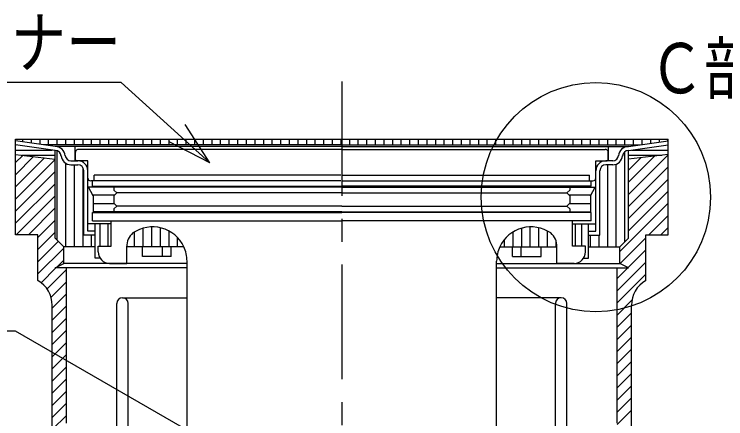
# Model space of a CAD drawing. Units: millimetres, scale not verified. Extents: x -819 to 819, y -558 to 522.
# Drawn here: x -683.1 to -497, y -276.4 to -170.5 of the extents above; entities that cross this region are included whole.
import ezdxf
from ezdxf.enums import TextEntityAlignment as Align

# ---------------------------------------------------------------- set-up
doc = ezdxf.new("R2010")
doc.units = ezdxf.units.MM
doc.header["$LTSCALE"] = 6
doc.linetypes.add('CHAIN1', pattern=[8, 5, -1, 1, -1])
doc.layers.add('0-E_極細4', color=6, linetype='Continuous')
doc.layers.add('1-1_寸法4', color=7, linetype='Continuous')
doc.styles.add('ＭＳ ゴシック', font='')
doc.styles.get('ＭＳ ゴシック').set_extended_font_data('MS Gothic')

msp = doc.modelspace()

# ---------------------------------------------------------------- linework, layer by layer
at = {"layer": '0-E_極細4', "linetype": 'CHAIN1'}
msp.add_line((-597.43, -188.044), (-597.43, -449.162), dxfattribs=at)
at = {"layer": '0-E_極細4'}
for p, q in [((-682.78, -227.379), (-682.78, -203.162)), ((-682.78, -203.162), (-512.08, -203.162)), ((-672.398, -205.102), (-682.78, -203.623)), ((-672.398, -206.162), (-682.78, -204.684)), ((-682.78, -204.701), (-682.656, -204.701)), ((-680.877, -203.894), (-680.877, -203.162)), ((-678.627, -204.214), (-678.627, -203.162)), ((-676.377, -204.535), (-676.377, -203.162)), ((-597.43, -204.662), (-675.483, -204.662)), ((-674.127, -204.662), (-674.127, -203.162)), ((-671.877, -204.662), (-671.877, -203.162)), ((-669.627, -204.662), (-669.627, -203.162)), ((-667.377, -204.662), (-667.377, -203.162)), ((-665.127, -204.662), (-665.127, -203.162)), ((-662.877, -204.662), (-662.877, -203.162)), ((-660.627, -204.662), (-660.627, -203.162)), ((-658.377, -204.662), (-658.377, -203.162)), ((-656.127, -204.662), (-656.127, -203.162)), ((-653.877, -204.662), (-653.877, -203.162)), ((-651.627, -204.662), (-651.627, -203.162)), ((-649.377, -204.662), (-649.377, -203.162)), ((-647.127, -204.662), (-647.127, -203.162)), ((-644.877, -204.662), (-644.877, -203.162)), ((-642.627, -204.662), (-642.627, -203.162)), ((-640.377, -204.662), (-640.377, -203.162)), ((-638.127, -204.662), (-638.127, -203.162)), ((-635.877, -204.662), (-635.877, -203.162)), ((-633.627, -204.662), (-633.627, -203.162)), ((-631.377, -204.662), (-631.377, -203.162)), ((-629.127, -204.662), (-629.127, -203.162)), ((-626.877, -204.662), (-626.877, -203.162)), ((-624.627, -204.662), (-624.627, -203.162)), ((-622.377, -204.662), (-622.377, -203.162)), ((-620.127, -204.662), (-620.127, -203.162)), ((-617.877, -204.662), (-617.877, -203.162)), ((-615.627, -204.662), (-615.627, -203.162)), ((-613.377, -204.662), (-613.377, -203.162)), ((-611.127, -204.662), (-611.127, -203.162)), ((-608.877, -204.662), (-608.877, -203.162)), ((-606.627, -204.662), (-606.627, -203.162)), ((-604.377, -204.662), (-604.377, -203.162)), ((-602.127, -204.662), (-602.127, -203.162)), ((-599.877, -204.662), (-599.877, -203.162)), ((-597.627, -204.662), (-597.627, -203.162)), ((-597.43, -204.662), (-519.376, -204.662)), ((-595.377, -204.662), (-595.377, -203.162)), ((-593.127, -204.662), (-593.127, -203.162)), ((-590.877, -204.662), (-590.877, -203.162)), ((-588.627, -204.662), (-588.627, -203.162)), ((-586.377, -204.662), (-586.377, -203.162)), ((-584.127, -204.662), (-584.127, -203.162)), ((-581.877, -204.662), (-581.877, -203.162)), ((-579.627, -204.662), (-579.627, -203.162)), ((-577.377, -204.662), (-577.377, -203.162)), ((-575.127, -204.662), (-575.127, -203.162)), ((-572.877, -204.662), (-572.877, -203.162)), ((-570.627, -204.662), (-570.627, -203.162)), ((-568.377, -204.662), (-568.377, -203.162)), ((-566.127, -204.662), (-566.127, -203.162)), ((-563.877, -204.662), (-563.877, -203.162)), ((-561.627, -204.662), (-561.627, -203.162)), ((-559.377, -204.662), (-559.377, -203.162)), ((-557.127, -204.662), (-557.127, -203.162)), ((-554.877, -204.662), (-554.877, -203.162)), ((-552.627, -204.662), (-552.627, -203.162)), ((-550.377, -204.662), (-550.377, -203.162)), ((-548.127, -204.662), (-548.127, -203.162)), ((-545.877, -204.662), (-545.877, -203.162)), ((-543.627, -204.662), (-543.627, -203.162)), ((-541.377, -204.662), (-541.377, -203.162)), ((-539.127, -204.662), (-539.127, -203.162)), ((-536.877, -204.662), (-536.877, -203.162)), ((-534.627, -204.662), (-534.627, -203.162)), ((-532.377, -204.662), (-532.377, -203.162)), ((-530.127, -204.662), (-530.127, -203.162)), ((-527.877, -204.662), (-527.877, -203.162)), ((-525.627, -204.662), (-525.627, -203.162)), ((-523.377, -204.662), (-523.377, -203.162)), ((-522.461, -205.102), (-512.08, -203.623)), ((-522.461, -206.162), (-512.08, -204.684)), ((-521.127, -204.662), (-521.127, -203.162)), ((-518.877, -204.591), (-518.877, -203.162)), ((-516.627, -204.271), (-516.627, -203.162)), ((-514.377, -203.95), (-514.377, -203.162)), ((-512.203, -204.701), (-512.08, -204.701)), ((-512.127, -203.63), (-512.127, -203.162)), ((-512.08, -227.379), (-512.08, -203.162)), ((-682.78, -206.051), (-673.178, -206.051)), ((-597.43, -205.102), (-672.398, -205.102)), ((-672.398, -229.133), (-672.398, -206.152)), ((-671.877, -229.654), (-671.877, -206.24)), ((-667.18, -208.852), (-667.18, -205.102)), ((-597.43, -205.852), (-666.355, -205.852)), ((-597.43, -205.102), (-522.461, -205.102)), ((-597.43, -205.852), (-528.505, -205.852)), ((-527.68, -208.852), (-527.68, -205.102)), ((-523.377, -230.049), (-523.377, -206.445)), ((-522.461, -229.133), (-522.461, -206.152)), ((-521.682, -206.051), (-512.08, -206.051)), ((-682.78, -207.212), (-672.398, -208.412)), ((-682.78, -209.308), (-680.901, -207.429)), ((-682.78, -212.49), (-678.048, -207.759)), ((-682.78, -215.672), (-675.196, -208.089)), ((-681.145, -207.401), (-672.398, -207.401)), ((-667.105, -208.552), (-667.105, -206.602)), ((-527.755, -208.552), (-527.755, -206.602)), ((-512.08, -207.212), (-522.461, -208.412)), ((-522.461, -217.635), (-512.08, -207.253)), ((-522.461, -207.401), (-513.714, -207.401)), ((-522.461, -214.453), (-515.631, -207.623)), ((-522.461, -211.271), (-519.229, -208.039)), ((-682.78, -218.854), (-672.398, -208.473)), ((-669.627, -231.352), (-669.627, -209.524)), ((-668.291, -208.852), (-666.505, -208.852)), ((-668.291, -209.902), (-666.505, -209.902)), ((-667.377, -231.352), (-667.377, -209.902)), ((-663.88, -208.852), (-666.805, -208.852)), ((-663.88, -213.352), (-663.88, -208.852)), ((-530.98, -208.852), (-528.055, -208.852)), ((-530.98, -213.352), (-530.98, -208.852)), ((-526.568, -208.852), (-528.355, -208.852)), ((-526.568, -209.902), (-528.355, -209.902)), ((-527.877, -231.352), (-527.877, -209.902)), ((-525.627, -231.352), (-525.627, -209.722)), ((-682.78, -222.036), (-672.398, -211.655)), ((-665.127, -231.352), (-665.127, -210.713)), ((-664.93, -228.352), (-664.93, -211.477)), ((-663.88, -227.302), (-663.88, -211.477)), ((-530.98, -227.302), (-530.98, -211.477)), ((-529.93, -228.352), (-529.93, -211.477)), ((-522.461, -220.817), (-512.08, -210.435)), ((-662.23, -214.102), (-662.23, -212.602)), ((-597.73, -212.602), (-662.23, -212.602)), ((-597.13, -212.602), (-532.63, -212.602)), ((-532.63, -214.102), (-532.63, -212.602)), ((-522.461, -223.999), (-512.08, -213.617)), ((-682.78, -225.218), (-672.398, -214.837)), ((-597.43, -215.742), (-663.655, -215.742)), ((-662.455, -217.992), (-663.655, -215.742)), ((-597.73, -214.102), (-663.13, -214.102)), ((-662.68, -215.45), (-662.68, -214.102)), ((-662.68, -215.45), (-597.43, -215.45)), ((-657.055, -215.742), (-657.055, -216.492)), ((-532.18, -215.45), (-597.43, -215.45)), ((-597.43, -215.742), (-531.205, -215.742)), ((-597.13, -214.102), (-531.73, -214.102)), ((-537.805, -215.742), (-537.805, -216.492)), ((-532.405, -217.992), (-531.205, -215.742)), ((-532.18, -215.45), (-532.18, -214.102)), ((-662.583, -217.751), (-656.813, -217.751)), ((-597.43, -217.242), (-656.305, -217.242)), ((-597.43, -217.242), (-538.555, -217.242)), ((-538.046, -217.751), (-532.276, -217.751)), ((-522.461, -227.181), (-512.08, -216.799)), ((-682.591, -228.212), (-672.398, -218.019)), ((-662.455, -217.992), (-662.455, -222.192)), ((-657.055, -217.992), (-657.055, -219.942)), ((-537.805, -217.992), (-537.805, -219.942)), ((-532.405, -217.992), (-532.405, -222.192)), ((-679.409, -228.212), (-672.398, -221.201)), ((-662.455, -220.001), (-656.996, -220.001)), ((-656.305, -220.692), (-657.055, -219.942)), ((-657.055, -221.442), (-656.305, -220.692)), ((-657.055, -221.442), (-657.055, -222.192)), ((-597.43, -220.692), (-656.305, -220.692)), ((-597.43, -220.692), (-538.555, -220.692)), ((-538.555, -220.692), (-537.805, -219.942)), ((-537.805, -221.442), (-538.555, -220.692)), ((-537.863, -220.001), (-532.405, -220.001)), ((-537.805, -221.442), (-537.805, -222.192)), ((-524.68, -232.581), (-512.08, -219.981)), ((-597.43, -222.192), (-662.455, -222.192)), ((-597.43, -222.192), (-532.405, -222.192)), ((-517.128, -228.212), (-512.08, -223.163)), ((-676.93, -228.914), (-672.398, -224.383)), ((-662.68, -224.6), (-657.805, -224.6)), ((-657.805, -224.6), (-597.43, -224.6)), ((-657.805, -231.2), (-657.805, -224.6)), ((-537.055, -224.6), (-597.43, -224.6)), ((-537.055, -231.2), (-537.055, -224.6)), ((-532.18, -224.6), (-537.055, -224.6)), ((-657.805, -225.352), (-663.88, -225.352)), ((-661.93, -234.352), (-661.93, -225.352)), ((-660.627, -231.2), (-660.627, -225.352)), ((-658.555, -231.2), (-658.555, -225.352)), ((-649.377, -231.352), (-649.377, -226.478)), ((-647.127, -231.352), (-647.127, -226.141)), ((-644.877, -231.352), (-644.877, -226.376)), ((-550.377, -231.352), (-550.377, -226.478)), ((-548.127, -231.352), (-548.127, -226.141)), ((-545.877, -231.352), (-545.877, -226.376)), ((-537.055, -225.352), (-530.98, -225.352)), ((-536.305, -231.2), (-536.305, -225.352)), ((-534.627, -231.2), (-534.627, -225.352)), ((-532.93, -234.352), (-532.93, -225.352)), ((-513.947, -228.212), (-512.08, -226.345)), ((-682.78, -228.212), (-682.78, -227.379)), ((-676.93, -228.212), (-682.78, -228.212)), ((-676.93, -232.096), (-672.398, -227.565)), ((-676.93, -240.212), (-676.93, -228.212)), ((-661.93, -228.352), (-664.93, -228.352)), ((-661.93, -227.302), (-663.88, -227.302)), ((-662.877, -231.352), (-662.877, -228.352)), ((-651.627, -231.352), (-651.627, -227.462)), ((-642.627, -231.352), (-642.627, -227.234)), ((-552.627, -231.352), (-552.627, -227.462)), ((-543.627, -231.352), (-543.627, -227.234)), ((-532.93, -227.302), (-530.98, -227.302)), ((-532.93, -228.352), (-529.93, -228.352)), ((-532.377, -231.352), (-532.377, -228.352)), ((-530.127, -231.352), (-530.127, -228.352)), ((-517.93, -240.212), (-517.93, -228.212)), ((-517.93, -228.212), (-512.08, -228.212)), ((-512.08, -228.212), (-512.08, -227.379)), ((-676.93, -235.278), (-671.591, -229.94)), ((-672.398, -229.133), (-670.18, -231.352)), ((-640.377, -231.352), (-640.377, -228.97)), ((-554.877, -231.352), (-554.877, -229.418)), ((-541.377, -231.352), (-541.377, -229.883)), ((-522.461, -229.133), (-524.68, -231.352)), ((-524.646, -235.73), (-517.93, -229.013)), ((-676.93, -238.46), (-670.18, -231.71)), ((-670.18, -235.712), (-670.18, -231.352)), ((-661.93, -231.352), (-670.18, -231.352)), ((-661.18, -231.2), (-657.805, -231.2)), ((-661.18, -232.7), (-661.18, -231.2)), ((-638.765, -231.352), (-653.677, -231.352)), ((-649.609, -233.902), (-649.609, -231.352)), ((-644.359, -233.902), (-644.359, -231.352)), ((-642.109, -233.902), (-642.109, -231.352)), ((-556.094, -231.352), (-541.182, -231.352)), ((-552.75, -233.902), (-552.75, -231.352)), ((-550.5, -233.902), (-550.5, -231.352)), ((-545.25, -233.902), (-545.25, -231.352)), ((-533.68, -231.2), (-537.055, -231.2)), ((-533.68, -232.7), (-533.68, -231.2)), ((-532.93, -231.352), (-524.68, -231.352)), ((-524.68, -235.712), (-524.68, -231.352)), ((-522.581, -236.847), (-517.93, -232.195)), ((-660.684, -234.352), (-661.93, -234.352)), ((-642.109, -233.902), (-649.609, -233.902)), ((-552.75, -233.902), (-545.25, -233.902)), ((-534.175, -234.352), (-532.93, -234.352)), ((-672.398, -236.912), (-670.18, -235.712)), ((-671.966, -236.678), (-670.18, -234.892)), ((-637.93, -235.712), (-670.18, -235.712)), ((-637.93, -323.6), (-637.93, -235.139)), ((-637.93, -237.356), (-637.93, -235.139)), ((-556.93, -323.6), (-556.93, -235.139)), ((-556.93, -237.356), (-556.93, -235.139)), ((-556.93, -235.712), (-524.68, -235.712)), ((-525.43, -242.877), (-517.93, -235.377)), ((-522.461, -236.912), (-524.68, -235.712)), ((-676.075, -240.787), (-672.2, -236.912)), ((-674.526, -242.42), (-669.43, -237.324)), ((-637.93, -236.912), (-672.398, -236.912)), ((-669.43, -277.53), (-669.43, -236.912)), ((-556.93, -236.912), (-522.461, -236.912)), ((-525.43, -277.53), (-525.43, -236.912)), ((-525.43, -239.695), (-522.647, -236.912)), ((-525.43, -246.059), (-517.93, -238.559)), ((-673.491, -244.568), (-669.43, -240.506)), ((-673.18, -247.438), (-669.43, -243.688)), ((-654.805, -244.712), (-637.93, -244.712)), ((-540.055, -244.712), (-556.93, -244.712)), ((-525.43, -249.241), (-521.56, -245.371)), ((-673.18, -357.662), (-673.18, -246.707)), ((-673.18, -250.62), (-669.43, -246.87)), ((-656.305, -332.912), (-656.305, -246.212)), ((-653.305, -332.912), (-653.305, -246.212)), ((-541.555, -332.912), (-541.555, -246.212)), ((-538.555, -332.912), (-538.555, -246.212)), ((-521.68, -357.662), (-521.68, -246.707)), ((-525.43, -252.423), (-521.68, -248.673)), ((-673.18, -253.802), (-669.43, -250.052)), ((-525.43, -255.605), (-521.68, -251.855)), ((-673.18, -256.984), (-669.43, -253.234)), ((-673.18, -260.166), (-669.43, -256.416)), ((-525.43, -258.787), (-521.68, -255.037)), ((-525.43, -261.969), (-521.68, -258.219)), ((-673.18, -263.348), (-669.43, -259.598)), ((-525.43, -265.151), (-521.68, -261.401)), ((-673.18, -266.53), (-669.43, -262.78)), ((-673.18, -269.712), (-669.43, -265.962)), ((-525.43, -268.333), (-521.68, -264.583)), ((-525.43, -271.515), (-521.68, -267.765)), ((-673.18, -272.894), (-669.43, -269.144)), ((-525.43, -274.697), (-521.68, -270.947)), ((-673.18, -276.076), (-669.43, -272.326)), ((-525.43, -277.879), (-521.68, -274.129)), ((-673.18, -279.258), (-669.43, -275.508))]:
    msp.add_line(p, q, dxfattribs=at)
for points in [[(-657.055, -217.992), (-656.305, -217.242), (-657.055, -216.492)], [(-537.805, -217.992), (-538.555, -217.242), (-537.805, -216.492)], [(-662.68, -224.6), (-662.68, -222.35), (-597.43, -222.35)], [(-532.18, -224.6), (-532.18, -222.35), (-597.43, -222.35)], [(-658.18, -235.7), (-653.68, -235.7), (-653.68, -231.2)], [(-536.68, -235.7), (-541.18, -235.7), (-541.18, -231.2)]]:
    msp.add_lwpolyline(points, dxfattribs=at)
for centre, radius, start, end in [((-672.398, -207.727), 2.625, 4.15099, 90), ((-672.398, -207.727), 1.575, 4.15099, 90), ((-666.355, -206.602), 0.75, 155.94545, 180), ((-666.355, -206.602), 0.75, 90, 155.94545), ((-528.505, -206.602), 0.75, 24.05455, 90), ((-528.505, -206.602), 0.75, 0, 24.05455), ((-522.461, -207.727), 2.625, 90, 175.84901), ((-522.461, -207.727), 1.575, 90, 175.84901), ((-668.291, -207.352), 2.55, 183.35089, 270), ((-668.291, -207.352), 1.5, 183.35089, 270), ((-526.568, -207.352), 1.5, 270, 356.64911), ((-526.568, -207.352), 2.55, 270, 356.64911), ((-666.805, -208.552), 0.3, 180, 270), ((-666.505, -211.477), 2.625, 0, 90), ((-666.505, -211.477), 1.575, 0, 90), ((-528.355, -211.477), 2.625, 90, 180), ((-528.355, -211.477), 1.575, 90, 180), ((-528.055, -208.552), 0.3, 270, 360), ((-663.13, -213.352), 0.75, 180, 270), ((-531.73, -213.352), 0.75, 270, 360), ((-646.93, -235.139), 9, 24.88695, 124.83371), ((-547.93, -235.139), 9, 55.16629, 155.11305), ((-649.18, -231.2), 4.5, 129.9705, 181.9251), ((-545.68, -231.2), 4.5, 358.0749, 50.0295), ((-646.93, -235.139), 9, 0, 24.88695), ((-547.93, -235.139), 9, 155.11305, 180), ((-658.18, -232.7), 3, 180, 270), ((-536.68, -232.7), 3, 270, 360), ((-680.68, -246.707), 7.5, 0, 60), ((-514.18, -246.707), 7.5, 120, 180), ((-654.805, -246.212), 1.5, 90, 180), ((-654.805, -246.212), 1.5, 0, 90), ((-540.055, -246.212), 1.5, 90, 180), ((-540.055, -246.212), 1.5, 0, 90)]:
    msp.add_arc(centre, radius, start, end, dxfattribs=at)
at = {"layer": '1-1_寸法4'}
for q in [(-638.448, -199.311), (-642.617, -203.917)]:
    msp.add_line((-631.939, -209.392), q, dxfattribs=at)
for points in [[(-631.939, -209.392), (-655.189, -188.348), (-741.589, -188.348)], [(-627.813, -285.235), (-682.78, -253.5), (-797.98, -253.5)]]:
    msp.add_lwpolyline(points, dxfattribs=at)
msp.add_circle((-530.98, -218.378), 30, dxfattribs=at)

# ---------------------------------------------------------------- texts
at = {"layer": '1-1_寸法4', "style": 'ＭＳ ゴシック', "width": 0.8}
for s, p in [('ストレーナー', (-741.589, -188.348)), ('Ｃ部', (-517.053, -195.144))]:
    msp.add_text(s, height=13.2, dxfattribs=at).set_placement(p, align=Align.BOTTOM_LEFT)

doc.saveas('drawing.dxf')
